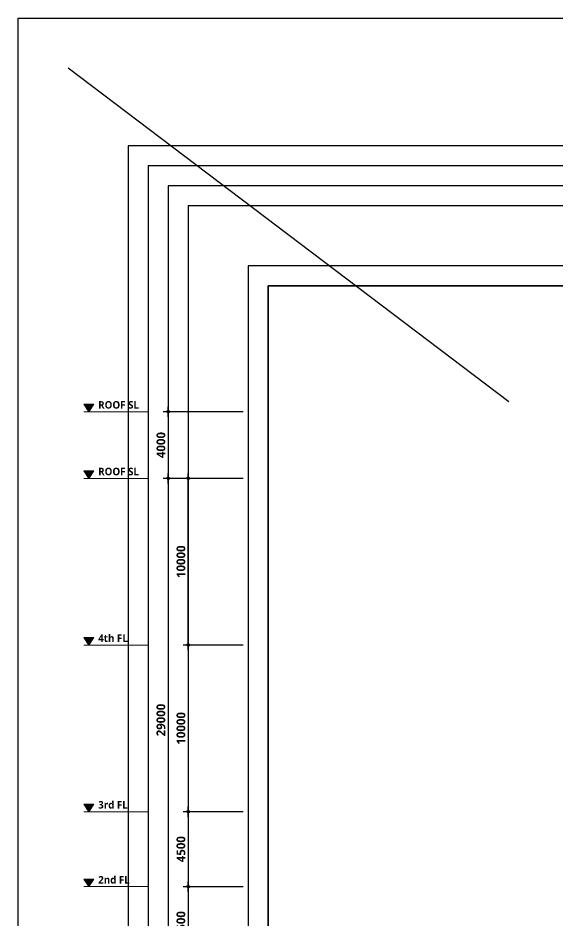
# Model space of a CAD drawing. Header units: millimetres. Extents: x 0 to 190005487, y 0 to 455456909.
# Drawn here: x 0 to 32397, y 302219 to 356400 of the extents above; entities that cross this region are included whole.
import ezdxf

# ---------------------------------------------------------------- set-up
doc = ezdxf.new("R2010")
doc.units = ezdxf.units.MM
doc.header["$LTSCALE"] = 150
doc.header["$MEASUREMENT"] = 0
doc.header["$PDSIZE"] = -10
doc.layers.get('0').update_dxf_attribs({"linetype": 'CONTINUOUS'})
doc.layers.get('Defpoints').update_dxf_attribs({"color": 153, "linetype": 'CONTINUOUS'})
doc.layers.add('A-ANNO-TEXT1', color=7, linetype='CONTINUOUS')
doc.layers.add('A-ST-AXIS-DIM', color=7, linetype='CONTINUOUS')
doc.layers.add('A-MARK', color=7, linetype='CONTINUOUS', lineweight=15)
doc.layers.add('Defpoint', color=161, linetype='CONTINUOUS', plot=False)
doc.styles.add('SH_대대리576', font='NanumGothicBold.ttf')
doc.dimstyles.new('사본 SHP 600', dxfattribs={"dimscale": 150, "dimtxt": 3.5, "dimasz": 1, "dimexe": 2, "dimexo": 2, "dimgap": 1, "dimtad": 1, "dimdec": 0, "dimzin": 0, "dimdsep": 46, "dimtxsty": 'SH_대대리576', "dimblk": 'DIMDOT', "dimcen": 0.09, "dimclrt": 3, "dimadec": 0, "dimazin": 1, "dimtfac": 1, "dimtdec": 0, "dimtix": 1, "dimtmove": 2, "dimatfit": 0, "dimldrblk": 'DIMDOT', "dimfxl": 1, "dimtfillclr": 3, "dimtolj": 1, "dimtzin": 0, "dimarcsym": 0})

# ---------------------------------------------------------------- blocks, each defined once
blk = doc.blocks.new('Level - GL_Architecture-538196-단면도-1')
at = {"layer": 'A-MARK'}
blk.add_hatch(color=256, dxfattribs=at).paths.add_polyline_path([(-50332, 900), (-49732, 0), (-49132, 900)], flags=0)
for p, q in [((-50332, 900), (-49132, 900)), ((-49732, 0), (-50332, 900)), ((-49132, 900), (-49732, 0)), ((-42506, 0), (-50332, 0))]:
    blk.add_line(p, q, dxfattribs=at)
blk = doc.blocks.new('DIMDOT')
at = {"color": 0}
blk.add_line((-2, 0), (2, 0), dxfattribs=at)
for radius in [0.5, 0.25]:
    blk.add_circle((0, 0), radius, dxfattribs=at)
blk = doc.blocks.new('*D4614')
at = {"layer": 'A-ST-AXIS-DIM', "color": 0, "lineweight": -2}
for p, q in [((13512, 304276), (9912, 304276)), ((10212, 304126), (10212, 299926)), ((13512, 299776), (9912, 299776))]:
    blk.add_line(p, q, dxfattribs=at)
at = {"layer": 'Defpoints', "color": 0}
for p in [(13812, 304276), (10212, 299776), (13812, 299776)]:
    blk.add_point(p, dxfattribs=at)
at = {"layer": 'A-ST-AXIS-DIM', "color": 0, "linetype": 'ByBlock', "lineweight": -2, "xscale": 150, "yscale": 150, "zscale": 150}
for p, rotation in [((10212, 304276), 90), ((10212, 299776), 270)]:
    blk.add_blockref('DIMDOT', p, dxfattribs=dict(at, rotation=rotation))
at = {"layer": 'A-ST-AXIS-DIM', "color": 3, "insert": (9774, 302026), "char_height": 525, "attachment_point": 5, "rotation": 90, "style": 'SH_대대리576'}
blk.add_mtext('\\A1;4500', dxfattribs=at)
blk = doc.blocks.new('*D4615')
at = {"layer": 'A-ST-AXIS-DIM', "color": 0, "lineweight": -2}
for p, q in [((13512, 308776), (9912, 308776)), ((10212, 308626), (10212, 304426)), ((13512, 304276), (9912, 304276))]:
    blk.add_line(p, q, dxfattribs=at)
at = {"layer": 'Defpoints', "color": 0}
for p in [(13812, 308776), (10212, 304276), (13812, 304276)]:
    blk.add_point(p, dxfattribs=at)
at = {"layer": 'A-ST-AXIS-DIM', "color": 0, "linetype": 'ByBlock', "lineweight": -2, "xscale": 150, "yscale": 150, "zscale": 150}
for p, rotation in [((10212, 308776), 90), ((10212, 304276), 270)]:
    blk.add_blockref('DIMDOT', p, dxfattribs=dict(at, rotation=rotation))
at = {"layer": 'A-ST-AXIS-DIM', "color": 3, "insert": (9774, 306526), "char_height": 525, "attachment_point": 5, "rotation": 90, "style": 'SH_대대리576'}
blk.add_mtext('\\A1;4500', dxfattribs=at)
blk = doc.blocks.new('*D4616')
at = {"layer": 'A-ST-AXIS-DIM', "color": 0, "lineweight": -2}
for p, q in [((13512, 318776), (9912, 318776)), ((10212, 318626), (10212, 308926)), ((13512, 308776), (9912, 308776))]:
    blk.add_line(p, q, dxfattribs=at)
at = {"layer": 'Defpoints', "color": 0}
for p in [(13812, 318776), (10212, 308776), (13812, 308776)]:
    blk.add_point(p, dxfattribs=at)
at = {"layer": 'A-ST-AXIS-DIM', "color": 0, "linetype": 'ByBlock', "lineweight": -2, "xscale": 150, "yscale": 150, "zscale": 150}
for p, rotation in [((10212, 318776), 90), ((10212, 308776), 270)]:
    blk.add_blockref('DIMDOT', p, dxfattribs=dict(at, rotation=rotation))
at = {"layer": 'A-ST-AXIS-DIM', "color": 3, "insert": (9775, 313776), "char_height": 525, "attachment_point": 5, "rotation": 90, "style": 'SH_대대리576'}
blk.add_mtext('\\A1;10000', dxfattribs=at)
blk = doc.blocks.new('*D4617')
at = {"layer": 'A-ST-AXIS-DIM', "color": 0, "lineweight": -2}
for p, q in [((13512, 328776), (9912, 328776)), ((10212, 318926), (10212, 328626)), ((13512, 318776), (9912, 318776))]:
    blk.add_line(p, q, dxfattribs=at)
at = {"layer": 'Defpoints', "color": 0}
for p in [(10212, 328776), (13812, 328776), (13812, 318776)]:
    blk.add_point(p, dxfattribs=at)
at = {"layer": 'A-ST-AXIS-DIM', "color": 0, "linetype": 'ByBlock', "lineweight": -2, "xscale": 150, "yscale": 150, "zscale": 150}
for p, rotation in [((10212, 328776), 90), ((10212, 318776), 270)]:
    blk.add_blockref('DIMDOT', p, dxfattribs=dict(at, rotation=rotation))
at = {"layer": 'A-ST-AXIS-DIM', "color": 3, "insert": (9775, 323776), "char_height": 525, "attachment_point": 5, "rotation": 90, "style": 'SH_대대리576'}
blk.add_mtext('\\A1;10000', dxfattribs=at)
blk = doc.blocks.new('*D4618')
at = {"layer": 'A-ST-AXIS-DIM', "color": 0, "lineweight": -2}
for p, q in [((13512, 332776), (8712, 332776)), ((9012, 332626), (9012, 328926)), ((13512, 328776), (8712, 328776))]:
    blk.add_line(p, q, dxfattribs=at)
at = {"layer": 'Defpoints', "color": 0}
for p in [(13812, 332776), (9012, 328776), (13812, 328776)]:
    blk.add_point(p, dxfattribs=at)
at = {"layer": 'A-ST-AXIS-DIM', "color": 0, "linetype": 'ByBlock', "lineweight": -2, "xscale": 150, "yscale": 150, "zscale": 150}
for p, rotation in [((9012, 332776), 90), ((9012, 328776), 270)]:
    blk.add_blockref('DIMDOT', p, dxfattribs=dict(at, rotation=rotation))
at = {"layer": 'A-ST-AXIS-DIM', "color": 3, "insert": (8575, 330776), "char_height": 525, "attachment_point": 5, "rotation": 90, "style": 'SH_대대리576'}
blk.add_mtext('\\A1;4000', dxfattribs=at)
blk = doc.blocks.new('*D4620')
at = {"layer": 'A-ST-AXIS-DIM', "color": 0, "lineweight": -2}
for p, q in [((13512, 328776), (8712, 328776)), ((9012, 328626), (9012, 299926)), ((13512, 299776), (8712, 299776))]:
    blk.add_line(p, q, dxfattribs=at)
at = {"layer": 'Defpoints', "color": 0}
for p in [(13812, 328776), (9012, 299776), (13812, 299776)]:
    blk.add_point(p, dxfattribs=at)
at = {"layer": 'A-ST-AXIS-DIM', "color": 0, "linetype": 'ByBlock', "lineweight": -2, "xscale": 150, "yscale": 150, "zscale": 150}
for p, rotation in [((9012, 328776), 90), ((9012, 299776), 270)]:
    blk.add_blockref('DIMDOT', p, dxfattribs=dict(at, rotation=rotation))
at = {"layer": 'A-ST-AXIS-DIM', "color": 3, "insert": (8573, 314276), "char_height": 525, "attachment_point": 5, "rotation": 90, "style": 'SH_대대리576'}
blk.add_mtext('\\A1;29000', dxfattribs=at)

msp = doc.modelspace()

# ---------------------------------------------------------------- linework, layer by layer
msp.add_lwpolyline([(15012.4, 340323.6), (99887.6, 340323.6), (99887.6, 283376.4), (15012.4, 283376.4)], close=True)
at = {"layer": 'Defpoint'}
msp.add_line((29443.4, 333376.4), (3000, 353400), dxfattribs=at)
for points in [[(0, 356400), (126000, 356400), (126000, 267300), (0, 267300)], [(6612.4, 274976.4), (108287.6, 274976.4), (108287.6, 348723.6), (6612.4, 348723.6)], [(7812.4, 276176.4), (107087.6, 276176.4), (107087.6, 347523.6), (7812.4, 347523.6)], [(9012.4, 277376.4), (105887.6, 277376.4), (105887.6, 346323.6), (9012.4, 346323.6)], [(10212.4, 278576.4), (104687.6, 278576.4), (104687.6, 345123.6), (10212.4, 345123.6)], [(13812.4, 282176.4), (101087.6, 282176.4), (101087.6, 341523.6), (13812.4, 341523.6)], [(15012.4, 283376.4), (99887.6, 283376.4), (99887.6, 340323.6), (15012.4, 340323.6)]]:
    msp.add_lwpolyline(points, close=True, dxfattribs=at)

# ---------------------------------------------------------------- block references
at = {"layer": 'A-MARK', "xscale": 0.4938271604938269, "yscale": 0.4938271604938269, "zscale": 0.4938271604938269}
for p in [(28802.9, 332776.4), (28802.9, 328776.4), (28802.9, 318776.4), (28802.9, 308776.4), (28802.9, 304276.4)]:
    msp.add_blockref('Level - GL_Architecture-538196-단면도-1', p, dxfattribs=at)

# ---------------------------------------------------------------- texts
at = {"layer": 'A-ANNO-TEXT1', "style": 'SH_대대리576'}
for s, p in [('ROOF SL', (4807.3, 332963)), ('ROOF SL', (4807.3, 328963)), ('4th FL', (4807.3, 318963)), ('3rd FL', (4807.3, 308963)), ('2nd FL', (4807.3, 304463))]:
    msp.add_text(s, height=450, dxfattribs=at).set_placement(p)

# ---------------------------------------------------------------- dimensions: what is measured, and where the dimension line sits
at = {"layer": 'A-ST-AXIS-DIM'}
for base, p1, p2, angle, picture, middle in [((9012.4, 328776.4), (13812.4, 332776.4), (13812.4, 328776.4), 90, '*D4618', (8574.6, 330776.4)), ((9012.4, 299776.4), (13812.4, 328776.4), (13812.4, 299776.4), 90, '*D4620', (8572.7, 314276.4)), ((10212.4, 328776.4), (13812.4, 318776.4), (13812.4, 328776.4), 270, '*D4617', (9774.6, 323776.4)), ((10212.4, 308776.4), (13812.4, 318776.4), (13812.4, 308776.4), 90, '*D4616', (9774.6, 313776.4)), ((10212.4, 304276.4), (13812.4, 308776.4), (13812.4, 304276.4), 90, '*D4615', (9773.8, 306526.4)), ((10212.4, 299776.4), (13812.4, 304276.4), (13812.4, 299776.4), 90, '*D4614', (9773.8, 302026.4))]:
    dim = msp.add_linear_dim(base=base, p1=p1, p2=p2, angle=angle, dimstyle='사본 SHP 600', override={"dimtxsty": 'SH_대대리576', "dimldrblk": 'DIMDOT'}, dxfattribs=at)
    dim.commit()
    dim.dimension.update_dxf_attribs({"geometry": picture, "text_midpoint": middle})

doc.saveas('drawing.dxf')
